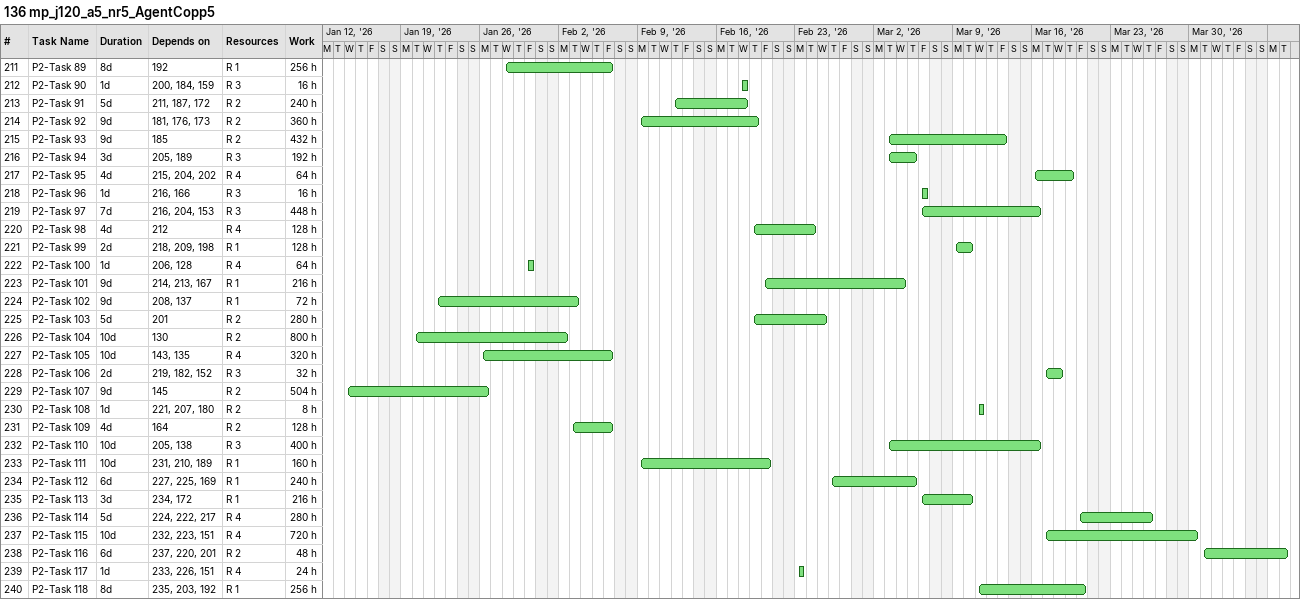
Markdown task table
136 mp_j120_a5_nr5_AgentCopp5

| ID | Task | Duration | Start | Finish | Predecessors | Resources | Work (h) |
|---|---|---|---|---|---|---|---|
| 211 | P2-Task 89 | 8d | 2026-01-28 | 2026-02-06 | 192 | R 1 | 256 |
| 212 | P2-Task 90 | 1d | 2026-02-18 | 2026-02-18 | 200, 184, 159 | R 3 | 16 |
| 213 | P2-Task 91 | 5d | 2026-02-12 | 2026-02-18 | 211, 187, 172 | R 2 | 240 |
| 214 | P2-Task 92 | 9d | 2026-02-09 | 2026-02-19 | 181, 176, 173 | R 2 | 360 |
| 215 | P2-Task 93 | 9d | 2026-03-03 | 2026-03-13 | 185 | R 2 | 432 |
| 216 | P2-Task 94 | 3d | 2026-03-03 | 2026-03-05 | 205, 189 | R 3 | 192 |
| 217 | P2-Task 95 | 4d | 2026-03-16 | 2026-03-19 | 215, 204, 202 | R 4 | 64 |
| 218 | P2-Task 96 | 1d | 2026-03-06 | 2026-03-06 | 216, 166 | R 3 | 16 |
| 219 | P2-Task 97 | 7d | 2026-03-06 | 2026-03-16 | 216, 204, 153 | R 3 | 448 |
| 220 | P2-Task 98 | 4d | 2026-02-19 | 2026-02-24 | 212 | R 4 | 128 |
| 221 | P2-Task 99 | 2d | 2026-03-09 | 2026-03-10 | 218, 209, 198 | R 1 | 128 |
| 222 | P2-Task 100 | 1d | 2026-01-30 | 2026-01-30 | 206, 128 | R 4 | 64 |
| 223 | P2-Task 101 | 9d | 2026-02-20 | 2026-03-04 | 214, 213, 167 | R 1 | 216 |
| 224 | P2-Task 102 | 9d | 2026-01-22 | 2026-02-03 | 208, 137 | R 1 | 72 |
| 225 | P2-Task 103 | 5d | 2026-02-19 | 2026-02-25 | 201 | R 2 | 280 |
| 226 | P2-Task 104 | 10d | 2026-01-20 | 2026-02-02 | 130 | R 2 | 800 |
| 227 | P2-Task 105 | 10d | 2026-01-26 | 2026-02-06 | 143, 135 | R 4 | 320 |
| 228 | P2-Task 106 | 2d | 2026-03-17 | 2026-03-18 | 219, 182, 152 | R 3 | 32 |
| 229 | P2-Task 107 | 9d | 2026-01-14 | 2026-01-26 | 145 | R 2 | 504 |
| 230 | P2-Task 108 | 1d | 2026-03-11 | 2026-03-11 | 221, 207, 180 | R 2 | 8 |
| 231 | P2-Task 109 | 4d | 2026-02-03 | 2026-02-06 | 164 | R 2 | 128 |
| 232 | P2-Task 110 | 10d | 2026-03-03 | 2026-03-16 | 205, 138 | R 3 | 400 |
| 233 | P2-Task 111 | 10d | 2026-02-09 | 2026-02-20 | 231, 210, 189 | R 1 | 160 |
| 234 | P2-Task 112 | 6d | 2026-02-26 | 2026-03-05 | 227, 225, 169 | R 1 | 240 |
| 235 | P2-Task 113 | 3d | 2026-03-06 | 2026-03-10 | 234, 172 | R 1 | 216 |
| 236 | P2-Task 114 | 5d | 2026-03-20 | 2026-03-26 | 224, 222, 217 | R 4 | 280 |
| 237 | P2-Task 115 | 10d | 2026-03-17 | 2026-03-30 | 232, 223, 151 | R 4 | 720 |
| 238 | P2-Task 116 | 6d | 2026-03-31 | 2026-04-07 | 237, 220, 201 | R 2 | 48 |
| 239 | P2-Task 117 | 1d | 2026-02-23 | 2026-02-23 | 233, 226, 151 | R 4 | 24 |
| 240 | P2-Task 118 | 8d | 2026-03-11 | 2026-03-20 | 235, 203, 192 | R 1 | 256 |
